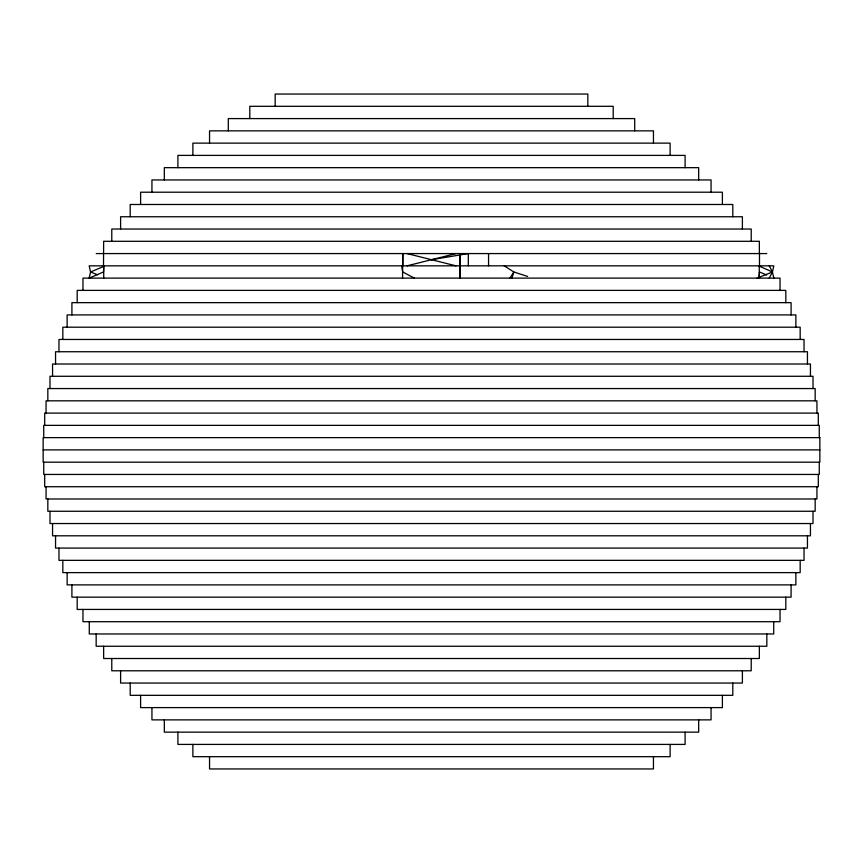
<?xml version="1.0" encoding="UTF-8"?>
<svg xmlns="http://www.w3.org/2000/svg" width="863" height="863" viewBox="0 0 863 863"><rect width="100%" height="100%" fill="white"/><g stroke="black" fill="none" stroke-linecap="round" stroke-linejoin="round"><path stroke-width="1.29" d="M460.292 265.836L460.281 276.581M402.557 278.113L402.708 253.571M759.321 276.883L759.267 265.836M758.89 278.113L759.494 271.974L766.657 275.038M511.986 278.113L513.841 271.974L504.229 265.836M769.257 278.113L772.439 271.974L773.82 265.836L89.18 265.836L90.561 271.974L89.18 278.113L103.506 271.974L103.754 265.836L103.722 278.113M509.914 278.113L513.841 271.974L527.649 276.473M103.927 266.354L90.561 271.974L97.605 274.812M757.121 278.113L772.439 271.974L769.257 265.836M407.012 265.836L455.988 253.571M431.5 259.709L468.318 253.571L468.318 265.836M96.235 253.571L766.765 253.571M43.15 449.903L819.85 449.903M407.012 253.571L455.988 265.836M758.512 265.836L772.439 271.974L773.82 278.113M414.38 278.113L402.708 271.974L401.619 265.836M460.162 278.113L459.968 254.79M460.108 265.836L460.098 276.581M819.267 437.638L819.267 425.362L43.733 425.362L43.733 437.638M819.267 462.18L819.267 474.445L43.733 474.445L43.733 462.18M818.297 425.362L818.297 413.097L44.703 413.097L44.703 425.362M818.297 474.445L818.297 486.721L44.703 486.721L44.703 474.445M816.937 413.097L816.937 400.82L46.063 400.82L46.063 413.097M816.937 486.721L816.937 498.987L46.063 498.987L46.063 486.721M815.168 400.82L815.168 388.555L47.832 388.555L47.832 400.82M815.168 498.987L815.168 511.263L47.832 511.263L47.832 498.987M813.011 388.555L813.011 376.279L49.989 376.279L49.989 388.555M813.011 511.263L813.011 523.539L49.989 523.539L49.989 511.263M810.443 376.279L810.443 364.013L52.557 364.013L52.557 376.279M810.443 523.539L810.443 535.804L52.557 535.804L52.557 523.539M807.444 364.013L807.444 351.737L55.556 351.737L55.556 364.013M807.444 535.804L807.444 548.081L55.556 548.081L55.556 535.804M804.036 351.737L804.036 339.461L58.964 339.461L58.964 351.737M804.036 548.081L804.036 560.346L58.964 560.346L58.964 548.081M800.174 339.461L800.174 327.196L62.826 327.196L62.826 339.461M800.174 560.346L800.174 572.622L62.826 572.622L62.826 560.346M795.869 327.196L795.869 314.919L67.131 314.919L67.131 327.196M795.869 572.622L795.869 584.887L67.131 584.887L67.131 572.622M791.091 314.919L791.091 302.654L71.909 302.654L71.909 314.919M791.091 584.887L791.091 597.164L71.909 597.164L71.909 584.887M785.815 302.654L785.815 290.378L77.185 290.378L77.185 302.654M785.815 597.164L785.815 609.429L77.185 609.429L77.185 597.164M780.033 290.378L780.033 278.113L82.967 278.113L82.967 290.378M780.033 609.429L780.033 621.705L82.967 621.705L82.967 609.429M773.723 621.705L773.723 633.971L89.277 633.971L89.277 621.705M766.84 633.971L766.84 646.247L96.16 646.247L96.16 633.971M759.494 253.571L759.494 265.836M759.354 253.571L759.354 241.295L103.646 241.295L103.506 265.836M759.354 646.247L759.354 658.512L103.646 658.512L103.646 646.247M751.22 241.295L751.22 229.029L111.78 229.029L111.78 241.295M751.22 658.512L751.22 670.788L111.78 670.788L111.78 658.512M742.396 229.029L742.396 216.753L120.604 216.753L120.604 229.029M742.396 670.788L742.396 683.054L120.604 683.054L120.604 670.788M732.806 216.753L732.806 204.488L130.194 204.488L130.194 216.753M732.806 683.054L732.806 695.33L130.194 695.33L130.194 683.054M722.396 204.488L722.396 192.212L140.604 192.212L140.604 204.488M722.396 695.33L722.396 707.606L140.604 707.606L140.604 695.33M711.058 192.212L711.058 179.946L151.942 179.946L151.942 192.212M711.058 707.606L711.058 719.871L151.942 719.871L151.942 707.606M698.674 179.946L698.674 167.67L164.326 167.67L164.326 179.946M698.674 719.871L698.674 732.148L164.326 732.148L164.326 719.871M685.093 167.67L685.093 155.394L177.907 155.394L177.907 167.67M685.093 732.148L685.093 744.413L177.907 744.413L177.907 732.148M670.12 155.394L670.12 143.129L192.881 143.129L192.881 155.394M670.12 744.413L670.12 756.689L192.881 756.689L192.881 744.413M653.453 143.129L653.453 130.852L209.547 130.852L209.547 143.129M653.453 756.689L653.453 768.955L209.547 768.955L209.547 756.689M634.704 130.852L634.704 118.587L228.296 118.587L228.296 130.852M613.205 118.587L613.205 106.311L249.795 106.311L249.795 118.587M587.832 106.311L587.832 94.045L275.168 94.045L275.168 106.311M488.555 253.571L488.555 265.836M459.839 253.571L459.785 276.581M402.902 253.571L402.902 265.836M459.806 272.428L459.785 275.038L459.806 272.428M819.85 437.638L43.15 437.638L43.15 462.18L819.85 462.18L819.85 437.638"/></g></svg>
